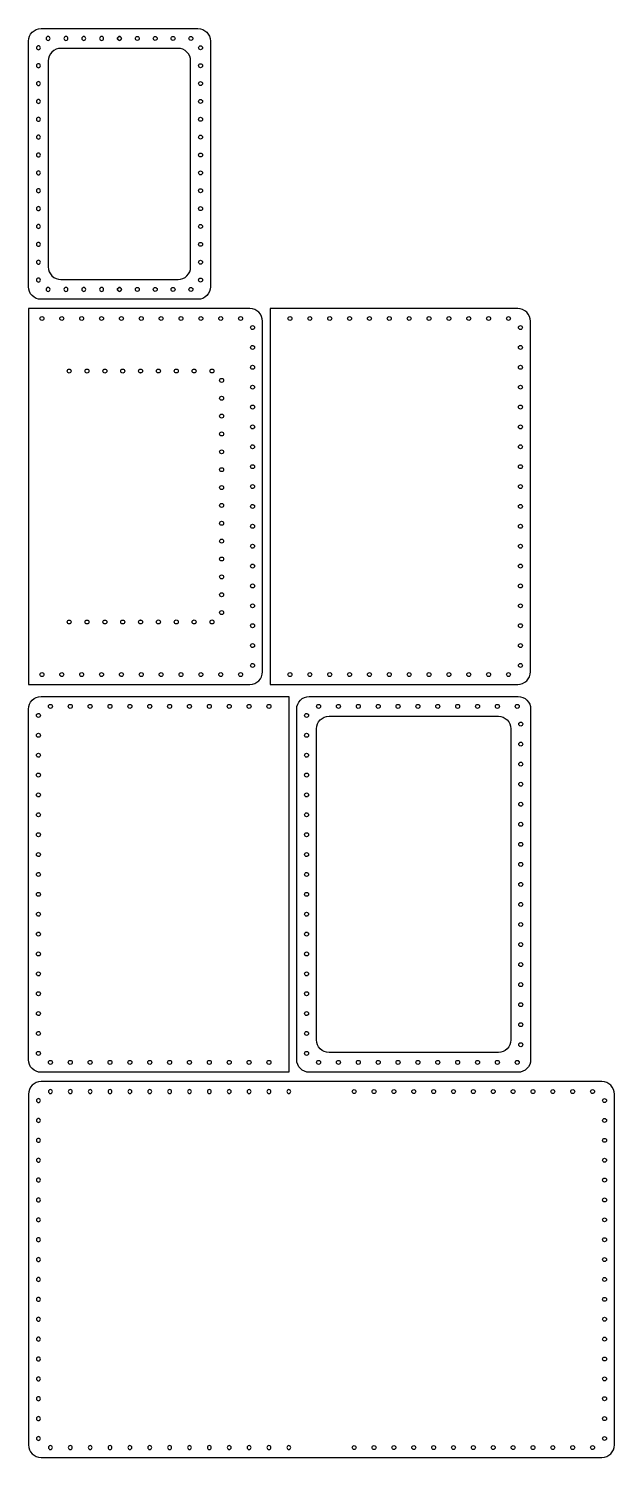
# Model space of a CAD drawing. Header units: millimetres. Extents: x 32 to 254, y 16 to 558.
import ezdxf

# ---------------------------------------------------------------- set-up
doc = ezdxf.new("R2010")
doc.units = ezdxf.units.MM
doc.header["$MEASUREMENT"] = 0

# ---------------------------------------------------------------- blocks, each defined once
blk = doc.blocks.new('*U50')
blk.add_circle((0, 0), 0.75)
blk = doc.blocks.new('*U51')
at = {"color": 0, "linetype": 'ByBlock', "lineweight": -2, "transparency": 16777216}
for p, rotation in [((155.08, 154.54), 180), ((162.62, 154.54), 180), ((170.16, 154.54), 180), ((177.7, 154.54), 180), ((185.24, 154.54), 180), ((192.77, 154.54), 180), ((200.31, 154.54), 180), ((207.85, 154.54), 180), ((215.39, 154.54), 180), ((222.93, 154.54), 180), ((230.46, 154.54), 180), ((238, 154.54), 180), ((245.54, 154.54), 180), ((250.08, 151.12), 90.00000000000006), ((250.08, 143.58), 90.00000000000006), ((250.08, 136.04), 90.00000000000006), ((250.08, 128.5), 90.00000000000006), ((250.08, 120.97), 90.00000000000006), ((250.08, 113.43), 90.00000000000006), ((250.08, 105.89), 90.00000000000006), ((250.08, 98.35), 90.00000000000006), ((250.08, 90.81), 90.00000000000006), ((250.08, 83.28), 90.00000000000006), ((250.08, 75.74), 90.00000000000006), ((250.08, 68.2), 90.00000000000006), ((250.08, 60.66), 90.00000000000006), ((250.08, 53.12), 90.00000000000006), ((250.08, 45.58), 90.00000000000006), ((250.08, 38.05), 90.00000000000006), ((250.08, 30.51), 90.00000000000006), ((250.08, 22.97), 90.00000000000006)]:
    blk.add_blockref('*U50', p, dxfattribs=dict(at, rotation=rotation))
for p in [(155.08, 19.54), (162.62, 19.54), (170.16, 19.54), (177.7, 19.54), (185.24, 19.54), (192.77, 19.54), (200.31, 19.54), (207.85, 19.54), (215.39, 19.54), (222.93, 19.54), (230.46, 19.54), (238, 19.54), (245.54, 19.54)]:
    blk.add_blockref('*U50', p, dxfattribs=at)
blk = doc.blocks.new('*U54')
blk.add_circle((0, 0), 0.75)
blk = doc.blocks.new('*U55')
at = {"color": 0, "linetype": 'ByBlock', "lineweight": -2, "transparency": 16777216}
for p, rotation in [((155.08, 154.54), 180), ((162.62, 154.54), 180), ((170.16, 154.54), 180), ((177.7, 154.54), 180), ((185.24, 154.54), 180), ((192.77, 154.54), 180), ((200.31, 154.54), 180), ((207.85, 154.54), 180), ((215.39, 154.54), 180), ((222.93, 154.54), 180), ((230.46, 154.54), 180), ((238, 154.54), 180), ((245.54, 154.54), 180), ((250.08, 151.12), 90.00000000000006), ((250.08, 143.58), 90.00000000000006), ((250.08, 136.04), 90.00000000000006), ((250.08, 128.5), 90.00000000000006), ((250.08, 120.97), 90.00000000000006), ((250.08, 113.43), 90.00000000000006), ((250.08, 105.89), 90.00000000000006), ((250.08, 98.35), 90.00000000000006), ((250.08, 90.81), 90.00000000000006), ((250.08, 83.28), 90.00000000000006), ((250.08, 75.74), 90.00000000000006), ((250.08, 68.2), 90.00000000000006), ((250.08, 60.66), 90.00000000000006), ((250.08, 53.12), 90.00000000000006), ((250.08, 45.58), 90.00000000000006), ((250.08, 38.05), 90.00000000000006), ((250.08, 30.51), 90.00000000000006), ((250.08, 22.97), 90.00000000000006)]:
    blk.add_blockref('*U54', p, dxfattribs=dict(at, rotation=rotation))
for p in [(155.08, 19.54), (162.62, 19.54), (170.16, 19.54), (177.7, 19.54), (185.24, 19.54), (192.77, 19.54), (200.31, 19.54), (207.85, 19.54), (215.39, 19.54), (222.93, 19.54), (230.46, 19.54), (238, 19.54), (245.54, 19.54)]:
    blk.add_blockref('*U54', p, dxfattribs=at)
blk = doc.blocks.new('*U130')
blk.add_circle((0, 0), 0.75)
blk = doc.blocks.new('*U132')
at = {"color": 0, "linetype": 'ByBlock', "lineweight": -2, "transparency": 16777216}
for p, rotation in [((84.03, 425.56), 180), ((90.81, 425.56), 180), ((97.58, 425.56), 180), ((104.35, 425.56), 180), ((111.13, 425.56), 180), ((114.78, 422.01), 90.00000000000003), ((114.78, 415.23), 90.00000000000003), ((114.78, 408.46), 90.00000000000003), ((114.78, 401.69), 90.00000000000003), ((114.78, 394.91), 90.00000000000003), ((114.78, 388.14), 90.00000000000003), ((114.78, 381.36), 90.00000000000003), ((114.78, 374.59), 90.00000000000003), ((114.78, 367.82), 90.00000000000003), ((114.78, 361.04), 90.00000000000003), ((114.78, 354.27), 90.00000000000003), ((114.78, 347.49), 90.00000000000003), ((114.78, 340.72), 90.00000000000003), ((114.78, 333.95), 90.00000000000003)]:
    blk.add_blockref('*U130', p, dxfattribs=dict(at, rotation=rotation))
for p in [(84.03, 330.4), (90.81, 330.4), (97.58, 330.4), (104.35, 330.4), (111.13, 330.4)]:
    blk.add_blockref('*U130', p, dxfattribs=at)
blk = doc.blocks.new('*U141')
blk.add_circle((0, 0), 0.75)
blk = doc.blocks.new('*U143')
at = {"color": 0, "linetype": 'ByBlock', "lineweight": -2, "transparency": 16777216}
for p, rotation in [((84.03, 425.56), 180), ((90.81, 425.56), 180), ((97.58, 425.56), 180), ((104.35, 425.56), 180), ((111.13, 425.56), 180), ((114.78, 422.01), 90.00000000000003), ((114.78, 415.23), 90.00000000000003), ((114.78, 408.46), 90.00000000000003), ((114.78, 401.69), 90.00000000000003), ((114.78, 394.91), 90.00000000000003), ((114.78, 388.14), 90.00000000000003), ((114.78, 381.36), 90.00000000000003), ((114.78, 374.59), 90.00000000000003), ((114.78, 367.82), 90.00000000000003), ((114.78, 361.04), 90.00000000000003), ((114.78, 354.27), 90.00000000000003), ((114.78, 347.49), 90.00000000000003), ((114.78, 340.72), 90.00000000000003), ((114.78, 333.95), 90.00000000000003)]:
    blk.add_blockref('*U141', p, dxfattribs=dict(at, rotation=rotation))
for p in [(84.03, 330.4), (90.81, 330.4), (97.58, 330.4), (104.35, 330.4), (111.13, 330.4)]:
    blk.add_blockref('*U141', p, dxfattribs=at)
blk = doc.blocks.new('*U144')
blk.add_circle((0, 0), 0.75)
blk = doc.blocks.new('*U145')
at = {"color": 0, "linetype": 'ByBlock', "lineweight": -2, "transparency": 16777216}
for p, rotation in [((84.03, 425.56), 180), ((90.81, 425.56), 180), ((97.58, 425.56), 180), ((104.35, 425.56), 180), ((111.13, 425.56), 180), ((114.78, 422.01), 90.00000000000003), ((114.78, 415.23), 90.00000000000003), ((114.78, 408.46), 90.00000000000003), ((114.78, 401.69), 90.00000000000003), ((114.78, 394.91), 90.00000000000003), ((114.78, 388.14), 90.00000000000003), ((114.78, 381.36), 90.00000000000003), ((114.78, 374.59), 90.00000000000003), ((114.78, 367.82), 90.00000000000003), ((114.78, 361.04), 90.00000000000003), ((114.78, 354.27), 90.00000000000003), ((114.78, 347.49), 90.00000000000003), ((114.78, 340.72), 90.00000000000003), ((114.78, 333.95), 90.00000000000003)]:
    blk.add_blockref('*U144', p, dxfattribs=dict(at, rotation=rotation))
for p in [(84.03, 330.4), (90.81, 330.4), (97.58, 330.4), (104.35, 330.4), (111.13, 330.4)]:
    blk.add_blockref('*U144', p, dxfattribs=at)
blk = doc.blocks.new('*U153')
blk.add_circle((0, 0), 0.75)
blk = doc.blocks.new('*U154')
at = {"color": 0, "linetype": 'ByBlock', "lineweight": -2, "transparency": 16777216}
blk.add_blockref('*U153', (380.03, 550.64), dxfattribs=at)
for p, rotation in [((381.36, 543.94), 270), ((381.36, 536.34), 270), ((381.36, 528.74), 270), ((381.36, 521.14), 270), ((381.36, 513.54), 270), ((381.36, 505.94), 270), ((381.36, 498.34), 270), ((381.36, 490.74), 270), ((381.36, 483.14), 270), ((381.36, 475.54), 270), ((381.36, 467.94), 270), ((381.36, 460.34), 270), ((381.36, 452.74), 270), ((381.36, 445.14), 270), ((381.36, 437.54), 270), ((381.36, 429.95), 270), ((381.36, 422.35), 270), ((380.03, 415.64), 180)]:
    blk.add_blockref('*U153', p, dxfattribs=dict(at, rotation=rotation))

msp = doc.modelspace()

# ---------------------------------------------------------------- linework, layer by layer
for points in [[(95.78, 557.61, -0.414214), (100.53, 552.86), (100.53, 459.7, -0.414214), (95.78, 454.95), (36.28, 454.95, -0.414214), (31.53, 459.7), (31.53, 552.86, -0.414214), (36.28, 557.61)], [(39.03, 545.36), (39.03, 467.2, 0.414214), (43.78, 462.45), (88.28, 462.45, 0.414214), (93.03, 467.2), (93.03, 545.36, 0.414214), (88.28, 550.11), (43.78, 550.11, 0.414214)], [(31.53, 308.92), (115.53, 308.92, 0.414214), (120.28, 313.67), (120.28, 446.67, 0.414214), (115.53, 451.42), (31.53, 451.42)], [(123.18, 308.92), (217.18, 308.92, 0.414214), (221.93, 313.67), (221.93, 446.67, 0.414214), (217.18, 451.42), (123.18, 451.42)], [(130.28, 161.84), (36.28, 161.84, -0.414214), (31.53, 166.59), (31.53, 299.59, -0.414214), (36.28, 304.34), (130.28, 304.34)], [(217.28, 161.84), (138.03, 161.84, -0.414214), (133.28, 166.59), (133.28, 299.59, -0.414214), (138.03, 304.34), (217.28, 304.34, -0.414214), (222.03, 299.59), (222.03, 166.59, -0.414214)], [(209.78, 169.34), (145.53, 169.34, -0.414214), (140.78, 174.09), (140.78, 292.09, -0.414214), (145.53, 296.84), (209.78, 296.84, -0.414214), (214.53, 292.09), (214.53, 174.09, -0.414214)], [(249.08, 158.29), (36.28, 158.29, 0.414214), (31.53, 153.54), (31.53, 20.54, 0.414214), (36.28, 15.79), (249.08, 15.79, 0.414214), (253.83, 20.54), (253.83, 153.54, 0.414214)]]:
    msp.add_lwpolyline(points, format="xyb", close=True)
for centre in [(36.61, 447.67), (44.15, 447.67), (51.69, 447.67), (59.22, 447.67), (66.76, 447.67), (74.3, 447.67), (81.84, 447.67), (89.38, 447.67), (96.91, 447.67), (104.45, 447.67), (111.99, 447.67), (116.53, 444.25), (130.72, 447.67), (138.26, 447.67), (145.8, 447.67), (153.34, 447.67), (160.88, 447.67), (168.41, 447.67), (175.95, 447.67), (183.49, 447.67), (191.03, 447.67), (198.57, 447.67), (206.1, 447.67), (213.64, 447.67), (218.18, 444.25), (116.53, 436.71), (218.18, 436.71), (46.94, 427.75), (53.71, 427.75), (60.48, 427.75), (67.26, 427.75), (74.03, 427.75), (116.53, 429.17), (218.18, 429.17), (116.53, 421.63), (218.18, 421.63), (116.53, 414.1), (218.18, 414.1), (116.53, 406.56), (218.18, 406.56), (116.53, 399.02), (218.18, 399.02), (116.53, 391.48), (218.18, 391.48), (116.53, 383.94), (218.18, 383.94), (116.53, 376.41), (218.18, 376.41), (116.53, 368.87), (218.18, 368.87), (116.53, 361.33), (218.18, 361.33), (116.53, 353.79), (218.18, 353.79), (116.53, 346.25), (218.18, 346.25), (116.53, 338.71), (218.18, 338.71), (46.94, 332.59), (53.71, 332.59), (60.48, 332.59), (67.26, 332.59), (74.03, 332.59), (116.53, 331.18), (218.18, 331.18), (116.53, 323.64), (218.18, 323.64), (116.53, 316.1), (218.18, 316.1), (36.61, 312.67), (44.15, 312.67), (51.69, 312.67), (59.22, 312.67), (66.76, 312.67), (74.3, 312.67), (81.84, 312.67), (89.38, 312.67), (96.91, 312.67), (104.45, 312.67), (111.99, 312.67), (130.72, 312.67), (138.26, 312.67), (145.8, 312.67), (153.34, 312.67), (160.88, 312.67), (168.41, 312.67), (175.95, 312.67), (183.49, 312.67), (191.03, 312.67), (198.57, 312.67), (206.1, 312.67), (213.64, 312.67), (39.82, 300.59), (47.36, 300.59), (54.9, 300.59), (62.44, 300.59), (69.98, 300.59), (77.52, 300.59), (85.05, 300.59), (92.59, 300.59), (100.13, 300.59), (107.67, 300.59), (115.21, 300.59), (122.74, 300.59), (141.57, 300.59), (149.11, 300.59), (156.65, 300.59), (164.19, 300.59), (171.73, 300.59), (179.26, 300.59), (186.8, 300.59), (194.34, 300.59), (201.88, 300.59), (209.42, 300.59), (35.28, 297.16), (137.03, 297.16), (35.28, 289.62), (137.03, 289.62), (35.28, 282.08), (137.03, 282.08), (35.28, 274.55), (137.03, 274.55), (35.28, 267.01), (137.03, 267.01), (35.28, 259.47), (137.03, 259.47), (35.28, 251.93), (137.03, 251.93), (35.28, 244.39), (137.03, 244.39), (35.28, 236.86), (137.03, 236.86), (35.28, 229.32), (137.03, 229.32), (35.28, 221.78), (137.03, 221.78), (35.28, 214.24), (137.03, 214.24), (35.28, 206.7), (137.03, 206.7), (35.28, 199.16), (137.03, 199.16), (35.28, 191.63), (137.03, 191.63), (35.28, 184.09), (137.03, 184.09), (35.28, 176.55), (137.03, 176.55), (35.28, 169.01), (137.03, 169.01), (39.82, 165.59), (47.36, 165.59), (54.9, 165.59), (62.44, 165.59), (69.98, 165.59), (77.52, 165.59), (85.05, 165.59), (92.59, 165.59), (100.13, 165.59), (107.67, 165.59), (115.21, 165.59), (122.74, 165.59), (141.57, 165.59), (149.11, 165.59), (156.65, 165.59), (164.19, 165.59), (171.73, 165.59), (179.26, 165.59), (186.8, 165.59), (194.34, 165.59), (201.88, 165.59), (209.42, 165.59), (216.95, 165.59)]:
    msp.add_circle(centre, 0.75)

# ---------------------------------------------------------------- block references
at = {"xscale": -1}
for name, p in [('*U145', (150.07, 128.3)), ('*U51', (285.37, 0))]:
    msp.add_blockref(name, p, dxfattribs=at)
for name, p in [('*U143', (-18, 128.3)), ('*U132', (-10, 2.2)), ('*U154', (-163.08, -250.06)), ('*U55', (0, 0))]:
    msp.add_blockref(name, p)

doc.saveas('drawing.dxf')
